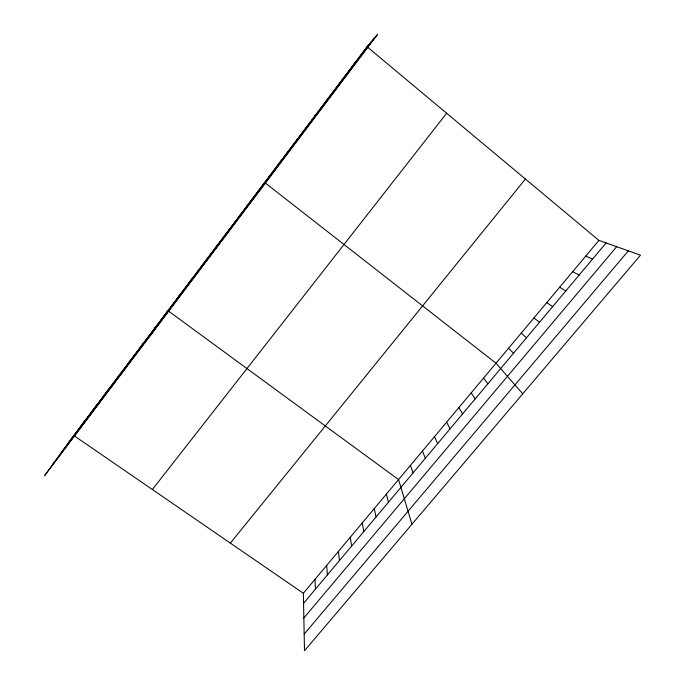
<?xml version="1.0" encoding="UTF-8"?>
<svg xmlns="http://www.w3.org/2000/svg" width="685" height="685" viewBox="0 0 685 685"><rect width="100%" height="100%" fill="white"/><g stroke="black" fill="none" stroke-linecap="round" stroke-linejoin="round"><path stroke-width="1.03" d="M276.697 166.78L277.117 165.958M260.446 189.608L264.633 182.493L496.008 363.23L522.732 393.815M251.224 200.542L252.243 198.915M238.628 217.239L239.947 215.227M226.118 233.816L227.728 231.419M213.703 250.273L215.604 247.499M201.381 266.611L203.556 263.46M189.137 282.837L191.594 279.309M176.987 298.943L179.727 295.055M150.623 335.136L167.928 310.682L398.559 479.603L411.959 524.231M152.584 331.283L155.863 326.676M140.339 347.518L143.884 342.56M128.181 363.641L131.991 358.324M116.107 379.644L120.183 373.976M104.12 395.528L108.453 389.525M80.402 426.96L85.248 420.29M92.218 411.3L96.808 404.955M73.766 435.506L44.508 475.75L377.692 34.25L367.04 46.751L73.766 435.506L303.361 593.27L304.5 650.75L640.492 255.171L598.878 240.392L367.04 46.751M68.671 442.51L368.873 44.602M61.23 452.742L371.57 41.434M53.036 464.019L374.558 37.923M152.361 489.51L446.646 113.248M230.365 543.111L525.412 179.033M303.361 593.27L598.878 240.392M303.566 603.331L606.097 242.961M303.849 617.99L616.671 246.711M304.174 634.079L628.333 250.856M353.914 64.159L355.412 62.446M340.873 81.438L342.046 80.162M327.935 98.58L328.774 97.741M315.091 115.611L315.614 115.2M585.709 256.121L592.593 259.05M572.626 271.74L579.185 275.019M559.636 287.246L565.87 290.885M546.741 302.65L552.641 306.632M533.932 317.951L539.515 322.275M521.208 333.141L526.474 337.808M508.561 348.237L513.527 353.237M483.541 378.111L487.891 383.763M471.16 392.907L475.21 398.875M458.856 407.592L462.615 413.877M446.637 422.191L450.105 428.784M434.495 436.688L437.672 443.58M422.44 451.081L425.334 458.282M410.452 465.389L413.072 472.89M386.374 494.142L388.438 502.233M374.275 508.587L376.056 516.978M362.262 522.938L363.769 531.62M350.326 537.194L351.568 546.159M338.467 551.348L339.443 560.595M326.685 565.416L327.404 574.938M314.989 579.39L315.442 589.186"/></g></svg>
